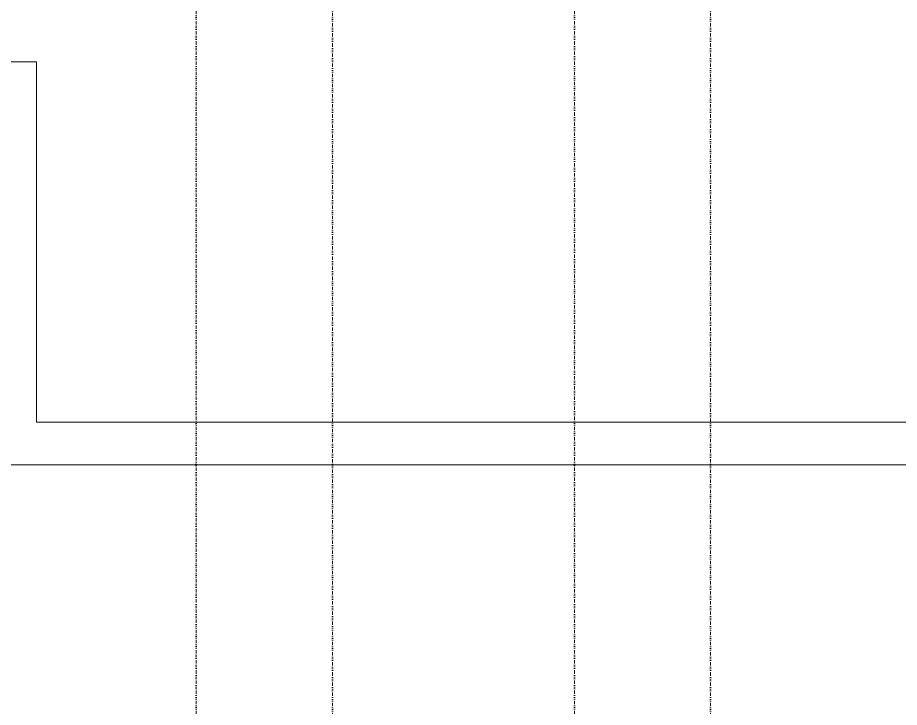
# Model space of a CAD drawing. Extents: x -168053 to 290600, y -560063 to 131745.
# Drawn here: x 86608 to 106196, y 101111 to 116428 of the extents above; entities that cross this region are included whole.
import ezdxf

# ---------------------------------------------------------------- set-up
doc = ezdxf.new("R2010")
doc.units = 0
doc.header["$LTSCALE"] = 250
doc.linetypes.add('H12PL1$0$JJP_三點線', pattern=[0.9, 0.3, -0.15, 0, -0.15, 0, -0.15, 0, -0.15])
doc.linetypes.add('H12PL25$0$JJP_三點線', pattern=[0.9, 0.3, -0.15, 0, -0.15, 0, -0.15, 0, -0.15])
for name, color, linetype in [('H12PL1$0$L10_14_SITE', 252, 'Continuous'), ('H12PL1$0$L10_14_SUGATA2', 252, 'Continuous'), ('H12PL1$0$S-GRID', 252, 'Continuous'), ('H12PL25$0$S-GRID', 252, 'Continuous')]:
    doc.layers.add(name, color=color, linetype=linetype)

# ---------------------------------------------------------------- blocks, each defined once
blk = doc.blocks.new('H12PL25')
at = {"layer": 'H12PL25$0$S-GRID', "linetype": 'H12PL25$0$JJP_三點線', "lineweight": 0}
for p, q in [((93600, 128250), (93600, -28000)), ((102000, 128250), (102000, -28000))]:
    blk.add_line(p, q, dxfattribs=at)
blk = doc.blocks.new('H12PL1')
at = {"layer": 'H12PL1$0$L10_14_SITE', "lineweight": 0}
blk.add_line((18950, 106000), (250600, 106000), dxfattribs=at)
at = {"layer": 'H12PL1$0$L10_14_SUGATA2', "lineweight": 0, "flags": 128}
blk.add_lwpolyline([(189350, 114950), (145050, 114950), (145050, 111550), (145850, 111550), (145850, 111050), (137845, 111050), (137845, 111809), (135850, 111809), (135850, 111050), (135350, 111050), (135350, 114950), (134350, 114950), (134350, 106950), (90050, 106950), (90050, 114950), (88000, 114950), (88000, 108500), (84200, 108500), (84200, 114950), (34000, 114950)], dxfattribs=at)
at = {"layer": 'H12PL1$0$S-GRID', "linetype": 'H12PL1$0$JJP_三點線', "lineweight": 0}
for p, q in [((93600, 128250), (93600, -28000)), ((102000, 128250), (102000, -28000))]:
    blk.add_line(p, q, dxfattribs=at)

msp = doc.modelspace()

# ---------------------------------------------------------------- block references
msp.add_blockref('H12PL25', (0, 0))

# ---------------------------------------------------------------- next in the draw order: block references
msp.add_blockref('H12PL1', (-3024, 495))

doc.saveas('drawing.dxf')
